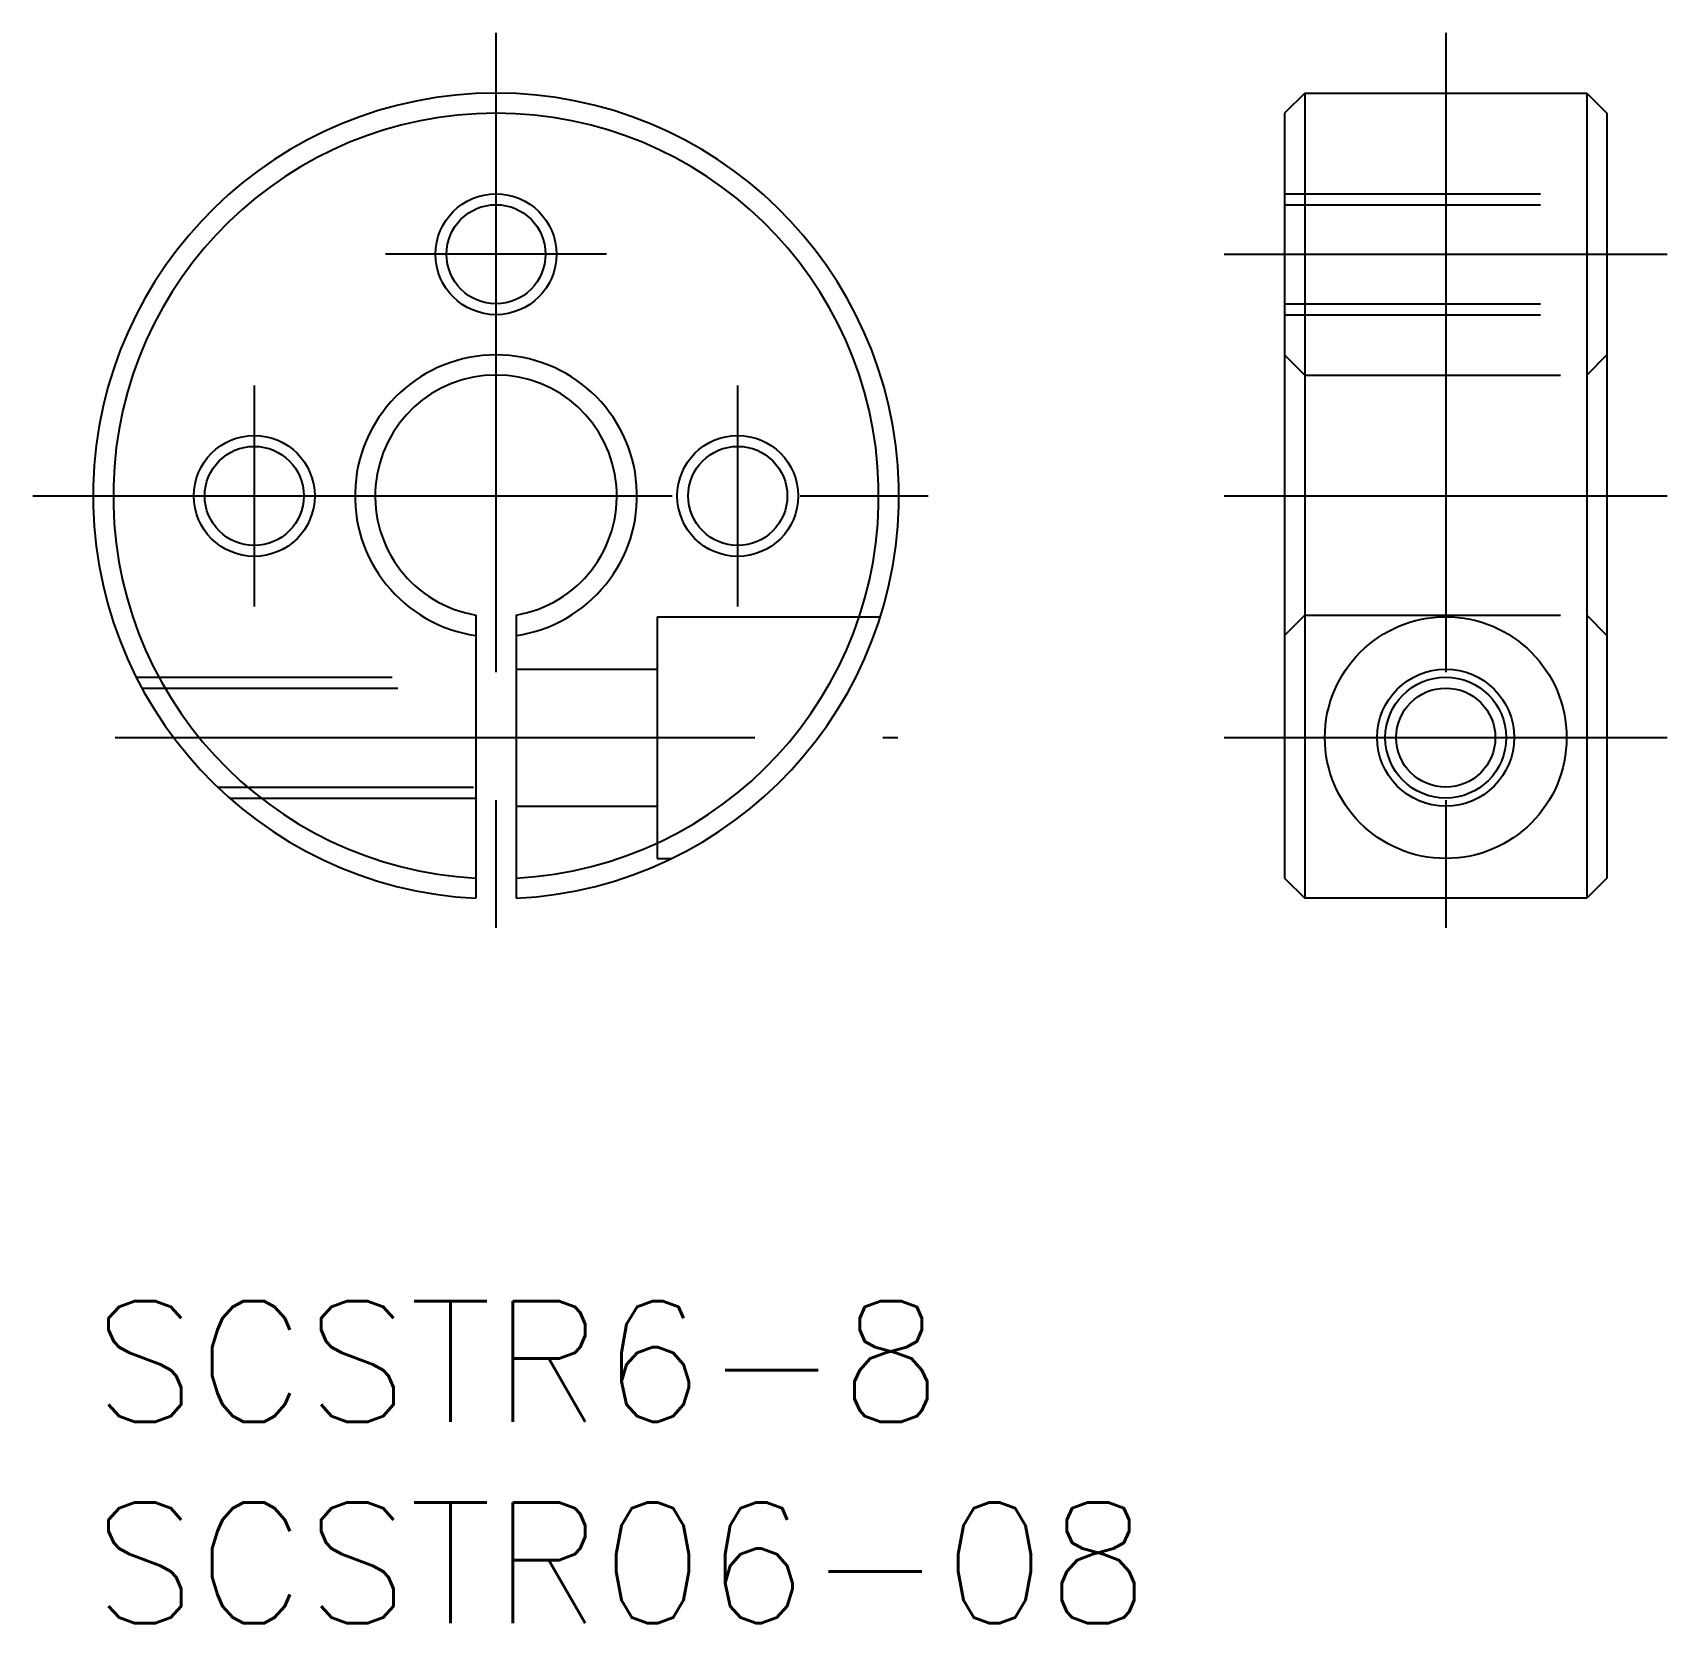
# Model space of a CAD drawing. Extents: x -1.5 to 39.1, y -8 to 31.5.
import ezdxf

# ---------------------------------------------------------------- set-up
doc = ezdxf.new("R2010")
doc.units = 0
doc.header["$LTSCALE"] = 0.5
doc.linetypes.add('CENTER', pattern=[50.8, 31.75, -6.35, 6.35, -6.35])
doc.linetypes.add('DASHED', pattern=[19.05, 12.7, -6.35])
for name, color, linetype in [('MSM_CENTER', 1, 'CENTER'), ('MSM_CONTINUOUS', 7, 'CONTINUOUS'), ('MSM_DASHED', 4, 'DASHED'), ('MSM_NARROW', 5, 'CONTINUOUS'), ('MSM_PART_NUMBER', 7, 'CONTINUOUS')]:
    doc.layers.add(name, color=color, linetype=linetype)
doc.styles.get("Standard").update_dxf_attribs({"font": 'txt.shx', "height": 3, "bigfont": 'bigfont.shx'})

# ---------------------------------------------------------------- blocks, each defined once
blk = doc.blocks.new('*U3')
at = {"layer": 'MSM_PART_NUMBER'}
blk.add_text('SCSTR6-8', height=3, dxfattribs=at).set_placement((0, -3))
blk = doc.blocks.new('*U4')
at = {"layer": 'MSM_PART_NUMBER'}
blk.add_text('SCSTR06-08', height=3, dxfattribs=at).set_placement((0, -8))

msp = doc.modelspace()

# ---------------------------------------------------------------- linework, layer by layer
at = {"layer": 'MSM_CENTER'}
for p, q in [((10, 31.487), (10, 8.487)), ((33.574, 31.487), (33.574, 8.487)), ((12.744, 25.987), (7.256, 25.987)), ((28.074, 25.987), (39.074, 25.987)), ((4, 22.731), (4, 17.244)), ((16, 17.244), (16, 22.731)), ((-1.5, 19.987), (21.5, 19.987)), ((28.074, 19.987), (39.074, 19.987)), ((0.548, 13.987), (19.977, 13.987)), ((28.074, 13.987), (39.074, 13.987))]:
    msp.add_line(p, q, dxfattribs=at)
at = {"layer": 'MSM_CONTINUOUS'}
for p, q in [((30.074, 29.987), (29.574, 29.487)), ((30.074, 29.987), (30.074, 10)), ((30.074, 29.987), (37.074, 29.987)), ((37.074, 29.987), (37.074, 10)), ((37.074, 29.987), (37.574, 29.487)), ((29.574, 29.487), (29.574, 10.501)), ((37.574, 29.487), (37.574, 10.501)), ((9.5, 17.029), (9.5, 10)), ((10.5, 17.029), (10.5, 10)), ((29.574, 10.501), (30.074, 10)), ((37.574, 10.501), (37.074, 10)), ((37.074, 10), (30.074, 10))]:
    msp.add_line(p, q, dxfattribs=at)
for centre, radius in [((10, 25.987), 1.23), ((4, 19.987), 1.23), ((16, 19.987), 1.23), ((33.574, 13.987), 3), ((33.574, 13.987), 1.7), ((33.574, 13.987), 1.23)]:
    msp.add_circle(centre, radius, dxfattribs=at)
for radius, start, end in [(10, 272.866, 267.134), (9.5, 273.017, 266.983), (3.5, 278.2132, 261.7868), (3, 279.5941, 260.4059)]:
    msp.add_arc((10, 19.987), radius, start, end, dxfattribs=at)
at = {"layer": 'MSM_DASHED'}
for p, q in [((29.574, 27.487), (37.574, 27.487)), ((29.574, 27.217), (37.574, 27.217)), ((29.574, 24.758), (37.574, 24.758)), ((29.574, 24.487), (37.574, 24.487)), ((29.574, 23.487), (30.074, 22.987)), ((37.074, 22.987), (37.574, 23.487)), ((30.074, 22.987), (37.074, 22.987)), ((14, 16.987), (14, 10.987)), ((14, 16.987), (19.539, 16.987)), ((30.074, 17.029), (29.574, 16.523)), ((30.074, 17.029), (37.074, 17.029)), ((37.074, 17.029), (37.574, 16.523)), ((1.07, 15.487), (9.5, 15.487)), ((10.5, 15.687), (14, 15.687)), ((1.211, 15.217), (9.5, 15.217)), ((3.091, 12.758), (9.5, 12.758)), ((3.386, 12.487), (9.5, 12.487)), ((10.5, 12.287), (14, 12.287)), ((14, 10.987), (14.359, 10.987))]:
    msp.add_line(p, q, dxfattribs=at)
at = {"layer": 'MSM_NARROW'}
for centre in [(10, 25.987), (4, 19.987), (16, 19.987), (33.574, 13.987)]:
    msp.add_circle(centre, 1.5, dxfattribs=at)

# ---------------------------------------------------------------- block references
at = {"layer": 'MSM_CONTINUOUS'}
for name in ['*U3', '*U4']:
    msp.add_blockref(name, (0, 0), dxfattribs=at)

doc.saveas('drawing.dxf')
